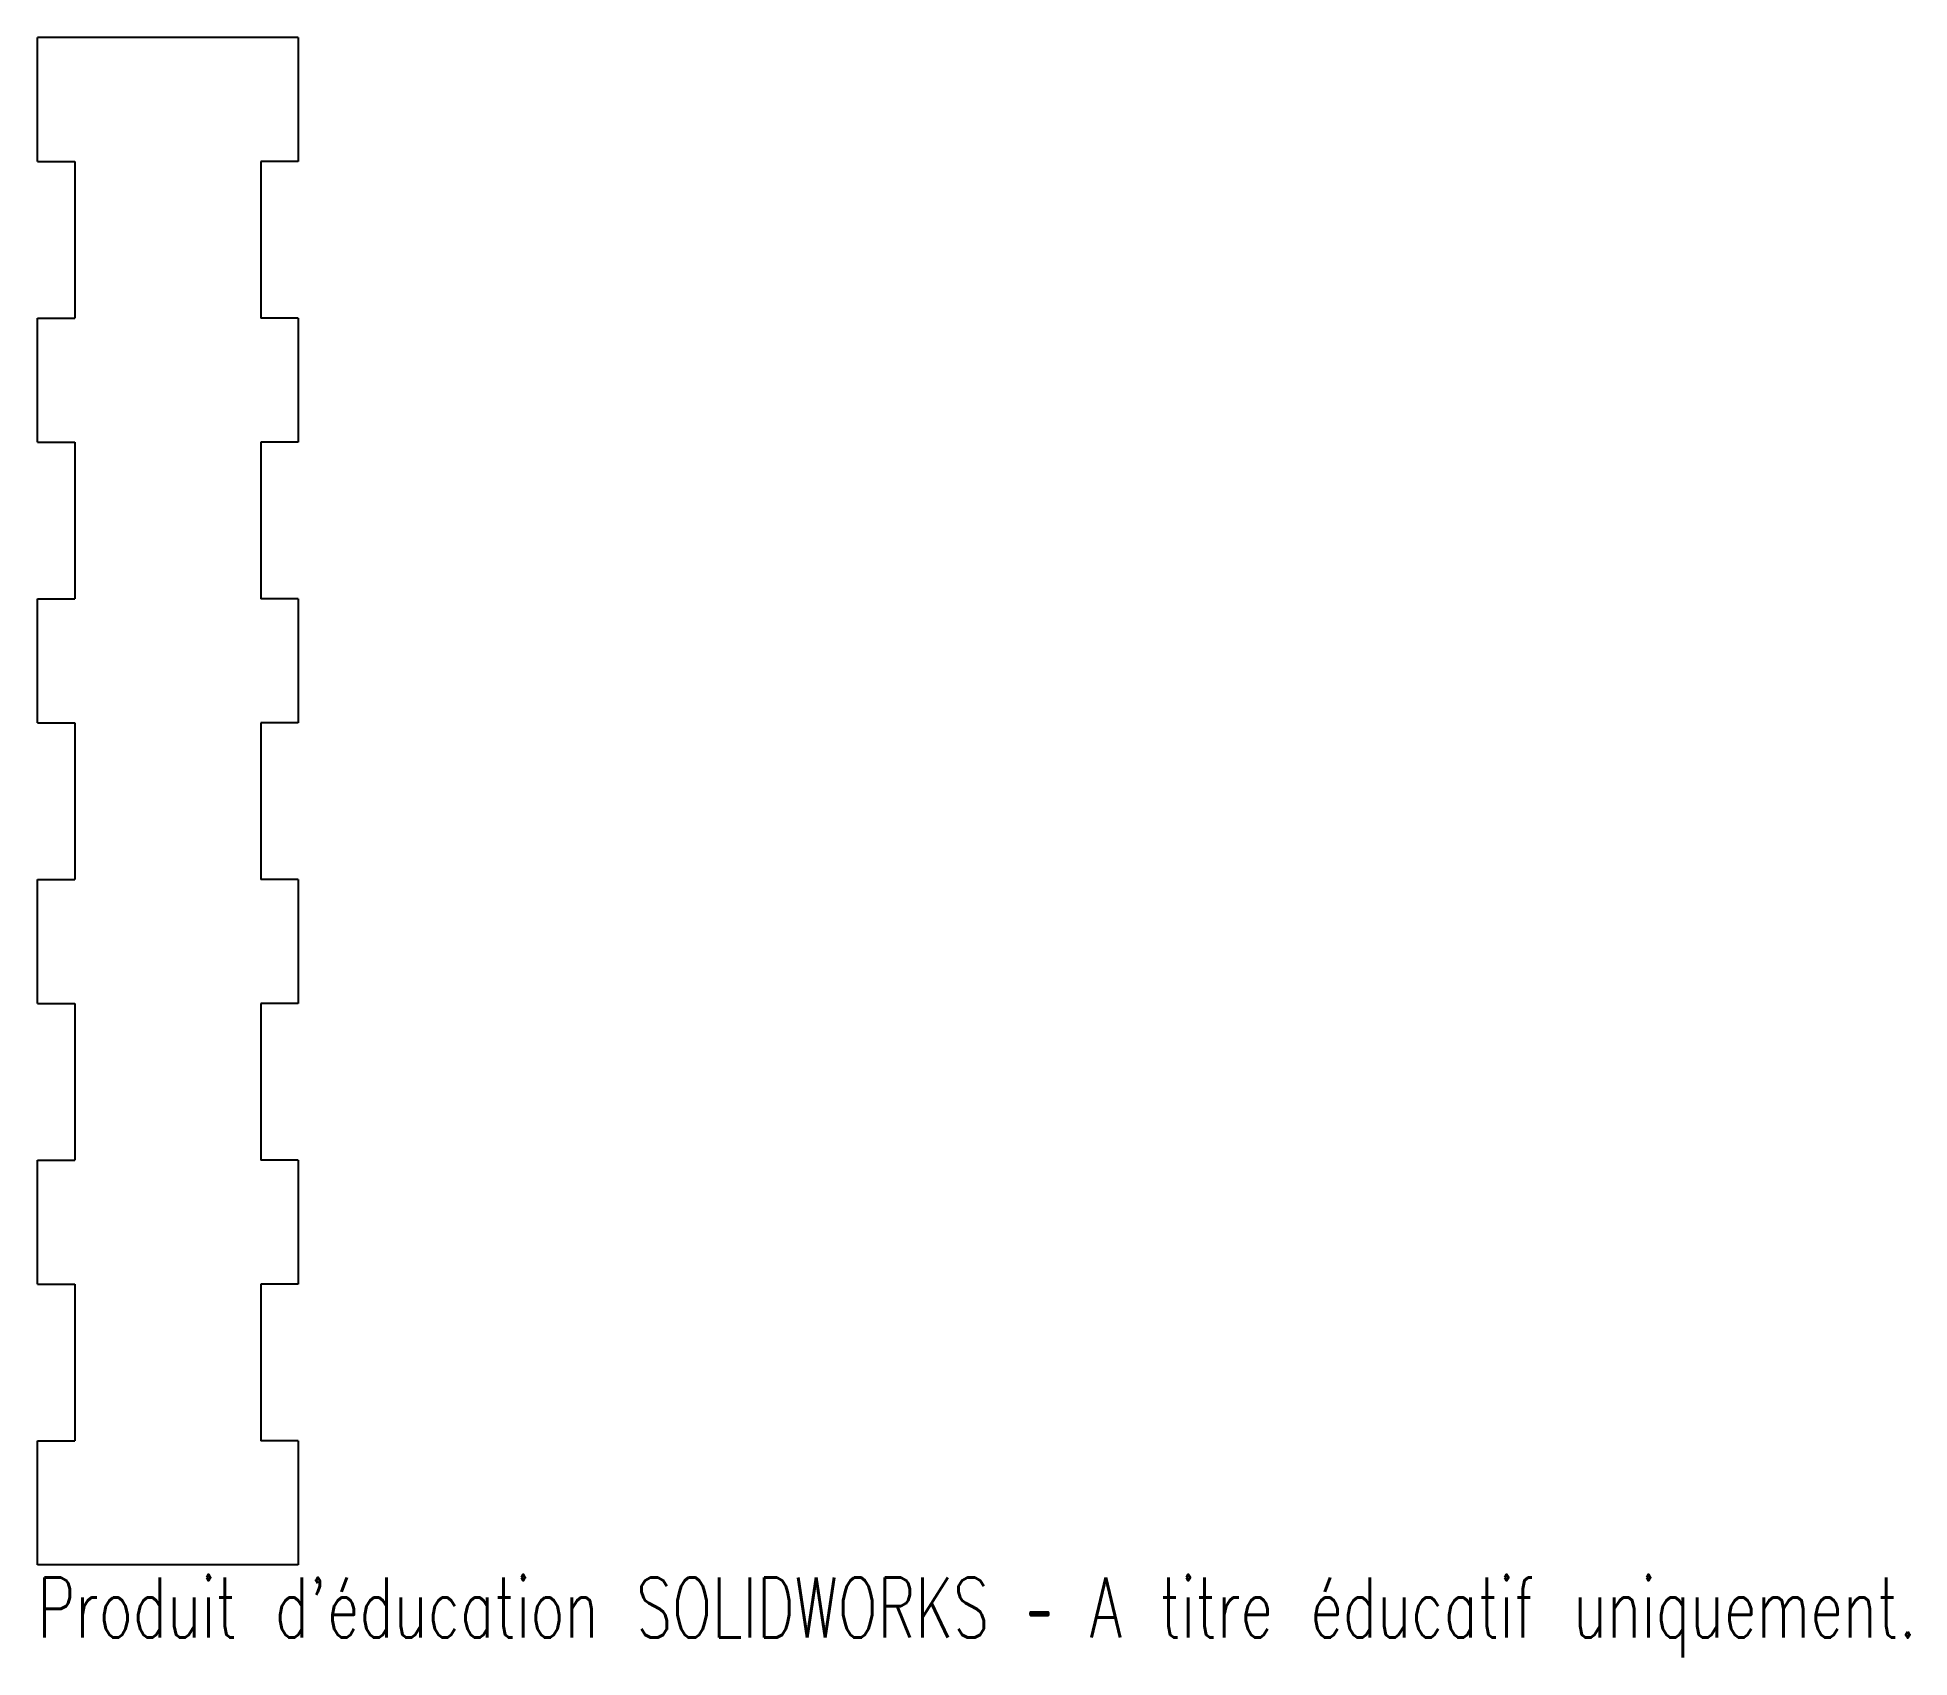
# Model space of a CAD drawing. Header units: millimetres. Extents: x -3 to 148, y -146 to -16.
import ezdxf

# ---------------------------------------------------------------- set-up
doc = ezdxf.new("R2010")
doc.units = ezdxf.units.MM
doc.styles.add('SLDTEXTSTYLE0', font='TXT', dxfattribs={"width": 0.7, "bigfont": 'bigfont'})

msp = doc.modelspace()

# ---------------------------------------------------------------- linework, layer by layer
at = {"color": 7, "linetype": 'Continuous', "lineweight": 25}
for p, q in [((18, -16), (-3, -16)), ((-3, -26), (-3, -16)), ((18, -16), (18, -26)), ((-3, -26), (0, -26)), ((0, -26), (0, -38.6)), ((15, -26), (15, -38.6)), ((18, -26), (15, -26)), ((-3, -38.6), (0, -38.6)), ((-3, -48.6), (-3, -38.6)), ((18, -38.6), (15, -38.6)), ((18, -38.6), (18, -48.6)), ((-3, -48.6), (0, -48.6)), ((0, -48.6), (0, -61.2)), ((15, -48.6), (15, -61.2)), ((18, -48.6), (15, -48.6)), ((-3, -61.2), (0, -61.2)), ((-3, -71.2), (-3, -61.2)), ((18, -61.2), (15, -61.2)), ((18, -61.2), (18, -71.2)), ((-3, -71.2), (0, -71.2)), ((0, -71.2), (0, -83.8)), ((15, -71.2), (15, -83.8)), ((18, -71.2), (15, -71.2)), ((-3, -83.8), (0, -83.8)), ((-3, -93.8), (-3, -83.8)), ((18, -83.8), (15, -83.8)), ((18, -83.8), (18, -93.8)), ((-3, -93.8), (0, -93.8)), ((0, -93.8), (0, -106.4)), ((15, -93.8), (15, -106.4)), ((18, -93.8), (15, -93.8)), ((-3, -106.4), (0, -106.4)), ((-3, -116.4), (-3, -106.4)), ((18, -106.4), (15, -106.4)), ((18, -106.4), (18, -116.4)), ((-3, -116.4), (0, -116.4)), ((0, -116.4), (0, -129)), ((15, -116.4), (15, -129)), ((18, -116.4), (15, -116.4)), ((-3, -129), (0, -129)), ((-3, -139), (-3, -129)), ((18, -129), (15, -129)), ((18, -129), (18, -139)), ((18, -139), (-3, -139))]:
    msp.add_line(p, q, dxfattribs=at)

# ---------------------------------------------------------------- texts
at = {"color": 7, "linetype": 'Continuous', "insert": (-3, -140.02), "char_height": 4.8336, "attachment_point": 1, "style": 'SLDTEXTSTYLE0'}
msp.add_mtext("Produit d'éducation SOLIDWORKS – A titre éducatif uniquement.", dxfattribs=at)

doc.saveas('drawing.dxf')
